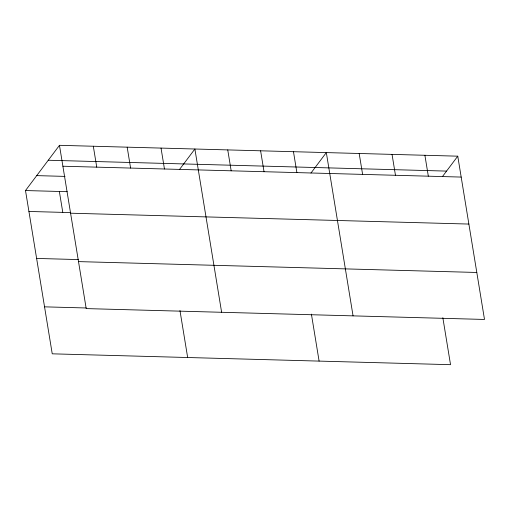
<?xml version="1.0" encoding="UTF-8"?>
<svg xmlns="http://www.w3.org/2000/svg" width="510" height="510" viewBox="0 0 510 510"><rect width="100%" height="100%" fill="white"/><g stroke="black" fill="none" stroke-linecap="round" stroke-linejoin="round"><path stroke-width="0.76" d="M442.839 317.704L450.534 364.682L52.237 353.825L25.5 190.549L59.466 145.318L457.763 156.175L484.5 319.451L86.203 308.595L59.466 145.318M179.52 169.473L194.884 149.009L221.62 312.286M310.96 173.056L326.323 152.592L353.06 315.868M442.399 176.638L457.763 156.175M48.259 160.242L446.556 171.099M62.889 166.222L461.187 177.078M36.707 175.619L65.05 176.396M25.5 190.549L67.231 191.683M28.923 211.459L70.654 212.594M70.584 213.205L468.881 224.062M36.618 258.436L78.349 259.577M78.508 261.611L476.805 272.467M44.542 306.841L86.273 307.983M424.9 155.276L428.323 176.186M392.043 154.383L395.467 175.287M359.18 153.484L362.61 174.394M293.467 151.693L296.89 172.603M311.406 314.122L319.101 361.099M260.604 150.801L264.027 171.704M227.747 149.902L231.17 170.812M161.032 148.085L164.456 168.995M179.966 310.539L187.661 357.516M127.175 147.16L130.598 168.07M93.317 146.236L96.741 167.146M59.358 191.473L62.781 212.377"/></g></svg>
